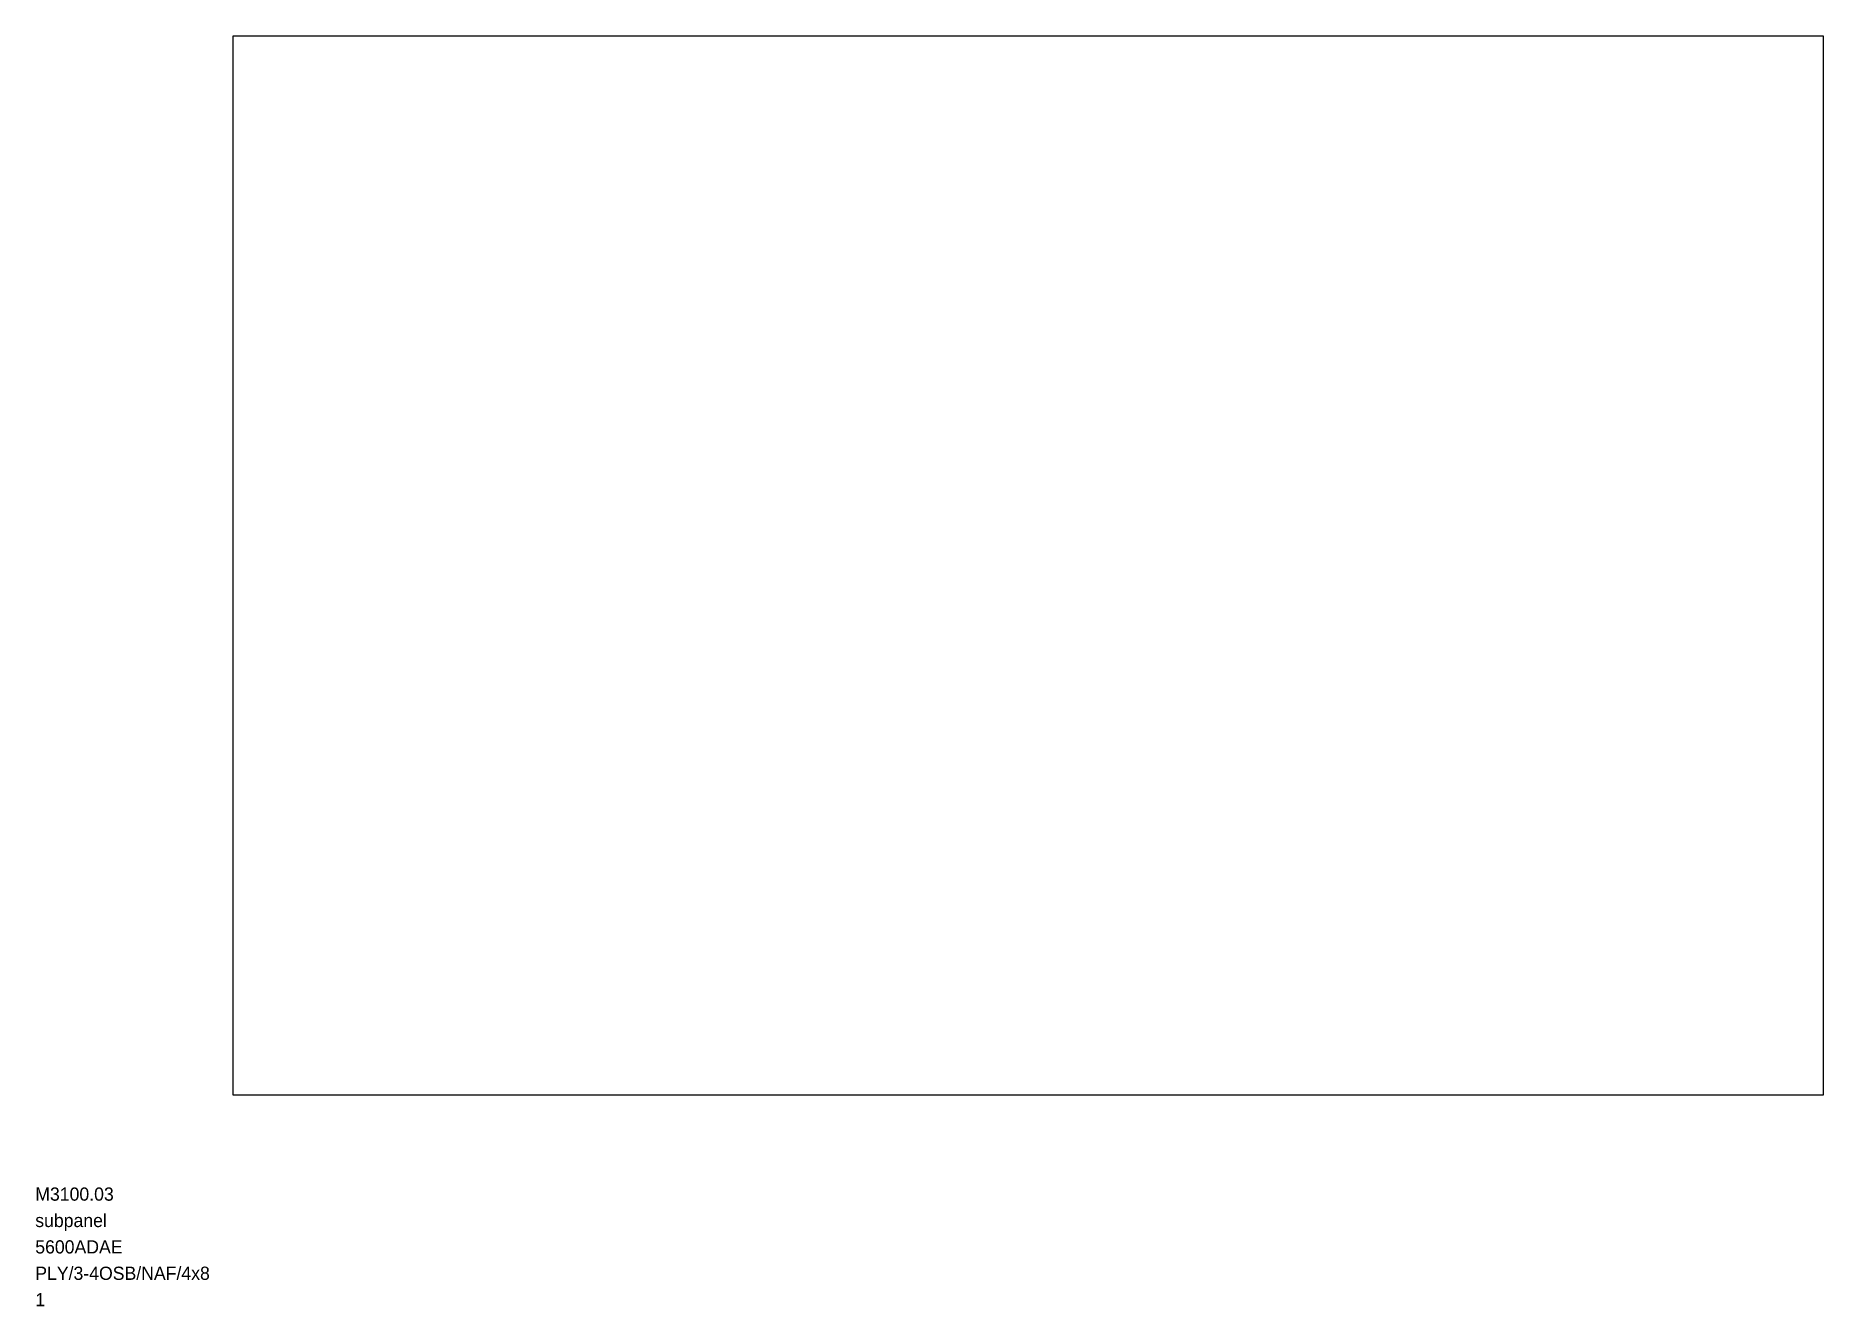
# Model space of a CAD drawing. Header units: metres. Extents: x -7.5 to 60.2, y -8 to 40.1.
import ezdxf

# ---------------------------------------------------------------- set-up
doc = ezdxf.new("R2010")
doc.units = ezdxf.units.M

msp = doc.modelspace()

# ---------------------------------------------------------------- linework, layer by layer
at = {"layer": 'BORDER_Z0P74', "color": 7}
msp.add_lwpolyline([(0, 0), (0, 40.1436), (60.2475, 40.1436), (60.2475, 0)], close=True, dxfattribs=at)

# ---------------------------------------------------------------- texts
at = {"layer": 'DESCRIPTION', "color": 1}
msp.add_text('subpanel', height=0.5, dxfattribs=at).set_placement((-7.5, -5))
at = {"layer": 'FILENAME', "color": 1}
msp.add_text('5600ADAE', height=0.5, dxfattribs=at).set_placement((-7.5, -6))
at = {"layer": 'ITEMNUMBER', "color": 1}
msp.add_text('M3100.03', height=0.5, dxfattribs=at).set_placement((-7.5, -4))
at = {"layer": 'MATERIALNAME', "color": 1}
msp.add_text('PLY/3-4OSB/NAF/4x8', height=0.5, dxfattribs=at).set_placement((-7.5, -7))
at = {"layer": 'Qty', "color": 1}
msp.add_text('1', height=0.5, dxfattribs=at).set_placement((-7.5, -8))

doc.saveas('drawing.dxf')
